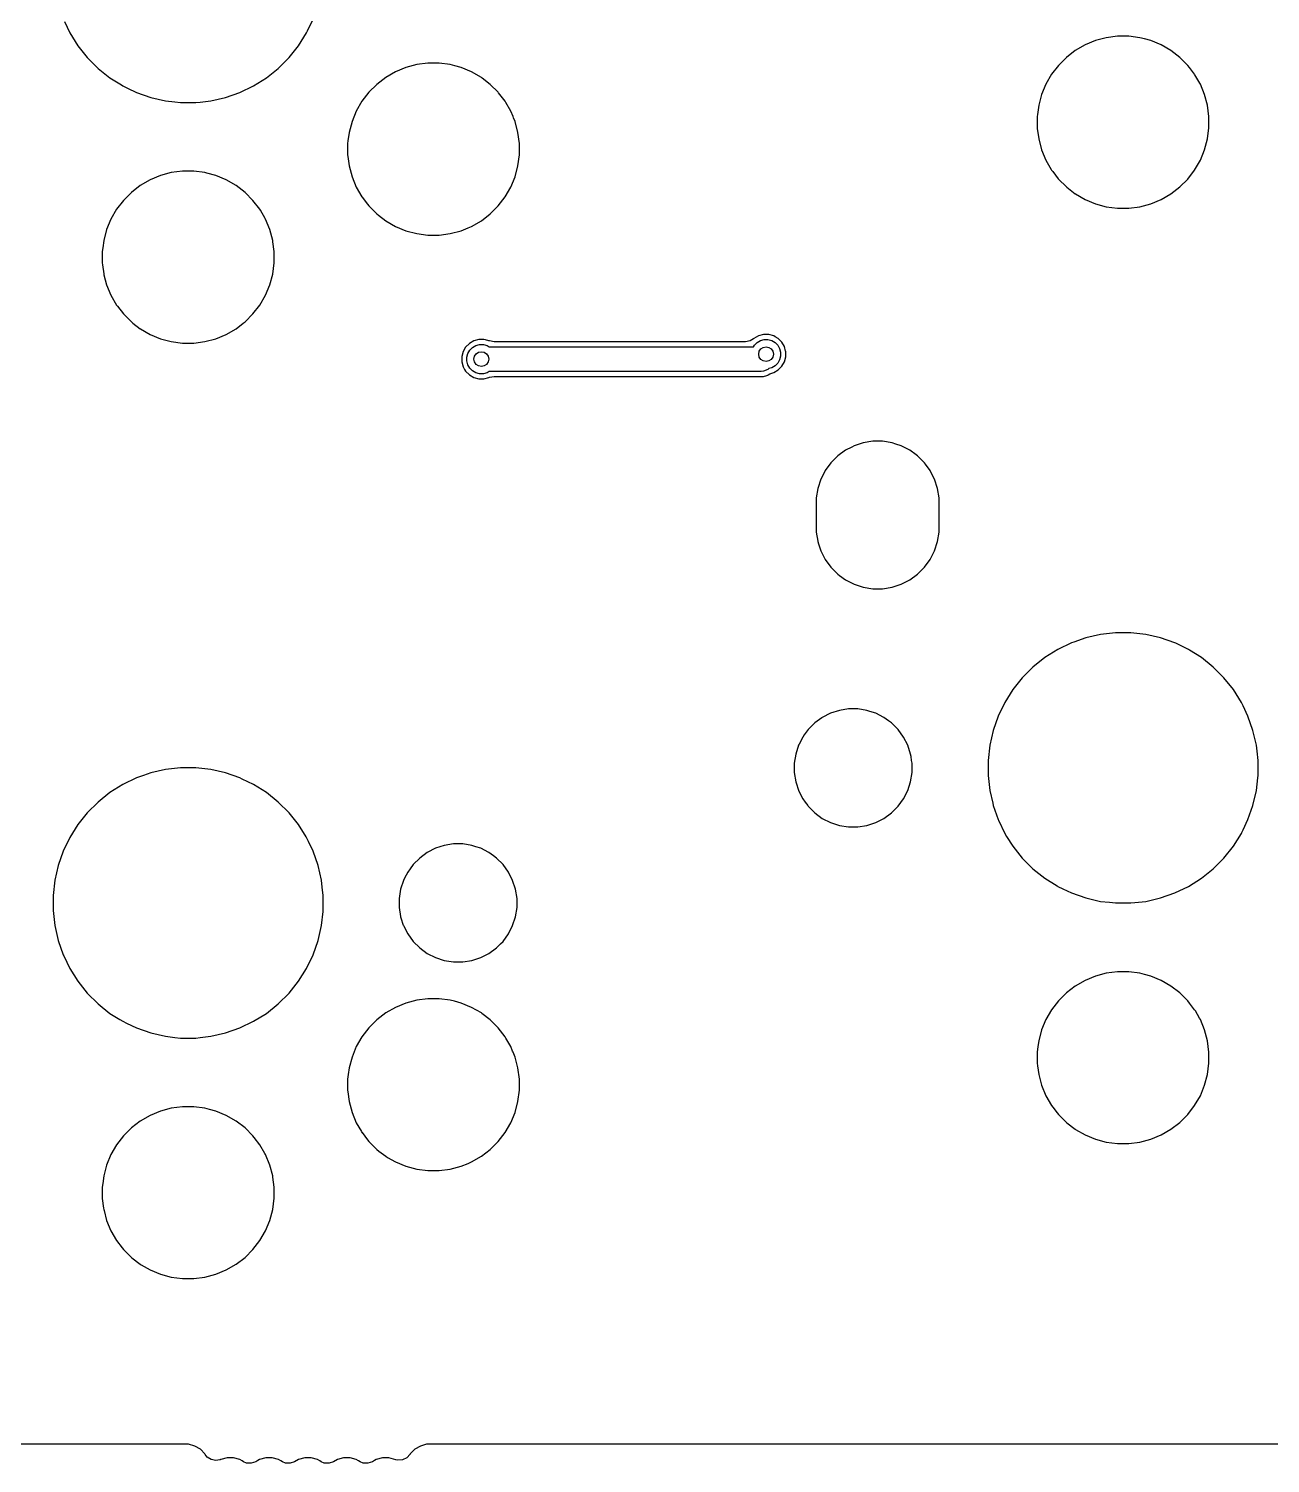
# Model space of a CAD drawing. Header units: inches. Extents: x 2.6 to 14.2, y -7.9 to -3.5.
# Drawn here: x 3.644 to 4.64, y -6.21 to -5.059 of the extents above; entities that cross this region are included whole.
import ezdxf

# ---------------------------------------------------------------- set-up
doc = ezdxf.new("R2010")
doc.units = ezdxf.units.IN
doc.header["$MEASUREMENT"] = 0
doc.layers.add('B.Cu', color=153, linetype='CONTINUOUS', true_color=0x4d7fc4)

msp = doc.modelspace()

# ---------------------------------------------------------------- linework, layer by layer
at = {"layer": 'B.Cu', "linetype": 'CONTINUOUS'}
for p, q in [((3.6729, -5.0537), (3.6773, -5.0629)), ((3.8679, -5.0613), (3.8724, -5.0519)), ((3.6773, -5.0629), (3.6773, -5.0629)), ((3.6773, -5.0629), (3.6838, -5.0732)), ((3.8607, -5.0732), (3.8671, -5.0629)), ((3.8671, -5.0629), (3.8672, -5.0627)), ((3.8672, -5.0627), (3.8679, -5.0613)), ((4.5, -5.069), (4.4917, -5.0725)), ((4.5087, -5.0667), (4.5, -5.069)), ((4.5177, -5.0655), (4.5087, -5.0667)), ((4.5267, -5.0655), (4.5177, -5.0655)), ((4.5357, -5.0667), (4.5267, -5.0655)), ((4.5394, -5.0677), (4.5357, -5.0667)), ((4.5357, -5.0667), (4.5357, -5.0667)), ((4.5357, -5.0667), (4.5357, -5.0667)), ((4.5444, -5.069), (4.5394, -5.0677)), ((4.5528, -5.0725), (4.5444, -5.069)), ((3.6838, -5.0732), (3.6913, -5.0827)), ((3.6913, -5.0827), (3.6999, -5.0913)), ((3.8445, -5.0913), (3.8531, -5.0827)), ((3.8531, -5.0827), (3.8607, -5.0732)), ((4.4767, -5.0825), (4.4703, -5.0889)), ((4.4838, -5.077), (4.4767, -5.0825)), ((4.4917, -5.0725), (4.4838, -5.077)), ((4.4838, -5.077), (4.4838, -5.077)), ((4.4917, -5.0725), (4.4917, -5.0725)), ((4.5606, -5.077), (4.5528, -5.0725)), ((4.5528, -5.0725), (4.5528, -5.0725)), ((4.5678, -5.0825), (4.5606, -5.077)), ((4.5606, -5.077), (4.5606, -5.077)), ((4.5606, -5.077), (4.5606, -5.077)), ((4.5741, -5.0889), (4.5678, -5.0825)), ((4.5678, -5.0825), (4.5678, -5.0825)), ((4.5678, -5.0825), (4.5678, -5.0825)), ((3.6999, -5.0913), (3.7095, -5.0989)), ((3.835, -5.0989), (3.8445, -5.0913)), ((3.9385, -5.0941), (3.9307, -5.0986)), ((3.9469, -5.0907), (3.9385, -5.0941)), ((3.9385, -5.0941), (3.9385, -5.0941)), ((3.9556, -5.0883), (3.9469, -5.0907)), ((3.9645, -5.0872), (3.9556, -5.0883)), ((3.9736, -5.0872), (3.9645, -5.0872)), ((3.9825, -5.0883), (3.9736, -5.0872)), ((3.986, -5.0893), (3.9825, -5.0883)), ((3.9825, -5.0883), (3.9825, -5.0883)), ((3.9825, -5.0883), (3.9825, -5.0883)), ((3.9913, -5.0907), (3.986, -5.0893)), ((3.9996, -5.0941), (3.9913, -5.0907)), ((4.0074, -5.0986), (3.9996, -5.0941)), ((3.9996, -5.0941), (3.9996, -5.0941)), ((4.4703, -5.0889), (4.4648, -5.096)), ((4.5755, -5.0906), (4.5741, -5.0889)), ((4.5741, -5.0889), (4.5741, -5.0889)), ((4.5741, -5.0889), (4.5741, -5.0889)), ((4.5796, -5.096), (4.5755, -5.0906)), ((3.7095, -5.0989), (3.7186, -5.1046)), ((3.7186, -5.1046), (3.7198, -5.1053)), ((3.7198, -5.1053), (3.7236, -5.1072)), ((3.8137, -5.1106), (3.8247, -5.1053)), ((3.8247, -5.1053), (3.835, -5.0989)), ((3.9235, -5.1041), (3.9171, -5.1105)), ((3.9307, -5.0986), (3.9235, -5.1041)), ((3.9307, -5.0986), (3.9307, -5.0986)), ((4.0081, -5.0992), (4.0074, -5.0986)), ((4.0074, -5.0986), (4.0074, -5.0986)), ((4.0146, -5.1041), (4.0081, -5.0992)), ((4.021, -5.1105), (4.0146, -5.1041)), ((4.0146, -5.1041), (4.0146, -5.1041)), ((4.0146, -5.1041), (4.0146, -5.1041)), ((4.4603, -5.1039), (4.4568, -5.1122)), ((4.4648, -5.096), (4.4603, -5.1039)), ((4.4603, -5.1039), (4.4603, -5.1039)), ((4.4648, -5.096), (4.4648, -5.096)), ((4.5798, -5.0964), (4.5796, -5.096)), ((4.5838, -5.1032), (4.5798, -5.0964)), ((4.5842, -5.1039), (4.5838, -5.1032)), ((4.5876, -5.1122), (4.5842, -5.1039)), ((3.7236, -5.1072), (3.7307, -5.1106)), ((3.7307, -5.1106), (3.7422, -5.1146)), ((3.7422, -5.1146), (3.754, -5.1173)), ((3.754, -5.1173), (3.7616, -5.1182)), ((3.7616, -5.1182), (3.7661, -5.1187)), ((3.7818, -5.1183), (3.7904, -5.1173)), ((3.7904, -5.1173), (3.8022, -5.1146)), ((3.8022, -5.1146), (3.8137, -5.1106)), ((3.9116, -5.1177), (3.9071, -5.1255)), ((3.9171, -5.1105), (3.9116, -5.1177)), ((3.9116, -5.1177), (3.9116, -5.1177)), ((4.0212, -5.1108), (4.021, -5.1105)), ((4.021, -5.1105), (4.021, -5.1105)), ((4.021, -5.1105), (4.021, -5.1105)), ((4.0265, -5.1177), (4.0212, -5.1108)), ((4.0271, -5.1187), (4.0265, -5.1177)), ((4.4568, -5.1122), (4.4545, -5.1209)), ((4.59, -5.1209), (4.5876, -5.1122)), ((3.7661, -5.1187), (3.7661, -5.1187)), ((3.7661, -5.1187), (3.7783, -5.1187)), ((3.7783, -5.1187), (3.7818, -5.1183)), ((3.7783, -5.1187), (3.7783, -5.1187)), ((3.9071, -5.1255), (3.9037, -5.1339)), ((3.9071, -5.1255), (3.9071, -5.1255)), ((4.031, -5.1255), (4.0271, -5.1187)), ((4.0328, -5.1299), (4.031, -5.1255)), ((4.031, -5.1255), (4.031, -5.1255)), ((4.4535, -5.1284), (4.4533, -5.1299)), ((4.4545, -5.1209), (4.4535, -5.1284)), ((4.5911, -5.1299), (4.59, -5.1209)), ((3.9037, -5.1339), (3.9013, -5.1426)), ((4.0333, -5.131), (4.0328, -5.1299)), ((4.0345, -5.1339), (4.0333, -5.131)), ((4.0368, -5.1426), (4.0345, -5.1339)), ((4.4533, -5.1299), (4.4533, -5.1389)), ((4.4533, -5.1389), (4.4534, -5.1395)), ((4.4534, -5.1395), (4.4545, -5.1479)), ((4.59, -5.1479), (4.5911, -5.1389)), ((4.5911, -5.1389), (4.5911, -5.1299)), ((3.9004, -5.1495), (3.9001, -5.1516)), ((3.9001, -5.1516), (3.9001, -5.1606)), ((3.9013, -5.1426), (3.9004, -5.1495)), ((4.038, -5.1516), (4.0368, -5.1426)), ((4.038, -5.1606), (4.038, -5.1516)), ((4.4545, -5.1479), (4.4568, -5.1566)), ((4.5876, -5.1566), (4.59, -5.1479)), ((3.9001, -5.1606), (3.9003, -5.162)), ((3.9003, -5.162), (3.9013, -5.1695)), ((4.0368, -5.1695), (4.038, -5.1606)), ((4.4568, -5.1566), (4.4603, -5.165)), ((4.5842, -5.165), (4.5876, -5.1566)), ((3.7587, -5.1749), (3.75, -5.1773)), ((3.7677, -5.1738), (3.7587, -5.1749)), ((3.7767, -5.1738), (3.7677, -5.1738)), ((3.7857, -5.1749), (3.7767, -5.1738)), ((3.7873, -5.1754), (3.7857, -5.1749)), ((3.7857, -5.1749), (3.7857, -5.1749)), ((3.7857, -5.1749), (3.7857, -5.1749)), ((3.7944, -5.1773), (3.7873, -5.1754)), ((3.9013, -5.1695), (3.9037, -5.1783)), ((4.0345, -5.1783), (4.0368, -5.1695)), ((4.4603, -5.165), (4.4603, -5.165)), ((4.4603, -5.165), (4.4645, -5.1723)), ((4.4645, -5.1723), (4.4648, -5.1728)), ((4.4648, -5.1728), (4.4658, -5.1741)), ((4.4658, -5.1741), (4.4702, -5.1799)), ((4.5741, -5.18), (4.5796, -5.1728)), ((4.5796, -5.1728), (4.5842, -5.165)), ((3.7338, -5.1853), (3.7267, -5.1908)), ((3.7417, -5.1807), (3.7338, -5.1853)), ((3.7338, -5.1853), (3.7338, -5.1853)), ((3.75, -5.1773), (3.7417, -5.1807)), ((3.7417, -5.1807), (3.7417, -5.1807)), ((3.8028, -5.1807), (3.7944, -5.1773)), ((3.8106, -5.1853), (3.8028, -5.1807)), ((3.8028, -5.1807), (3.8028, -5.1807)), ((3.8178, -5.1908), (3.8106, -5.1853)), ((3.8106, -5.1853), (3.8106, -5.1853)), ((3.8106, -5.1853), (3.8106, -5.1853)), ((3.9037, -5.1783), (3.9071, -5.1866)), ((3.9071, -5.1866), (3.9071, -5.1866)), ((3.9071, -5.1866), (3.9116, -5.1944)), ((4.0265, -5.1944), (4.031, -5.1866)), ((4.031, -5.1866), (4.0345, -5.1783)), ((4.4702, -5.1799), (4.4703, -5.18)), ((4.4703, -5.18), (4.4767, -5.1863)), ((4.4767, -5.1863), (4.4767, -5.1863)), ((4.4767, -5.1863), (4.4767, -5.1863)), ((4.4767, -5.1863), (4.4771, -5.1866)), ((4.4771, -5.1866), (4.4838, -5.1918)), ((4.5606, -5.1918), (4.5678, -5.1863)), ((4.5678, -5.1863), (4.5741, -5.18)), ((3.7203, -5.1971), (3.7148, -5.2043)), ((3.7267, -5.1908), (3.7203, -5.1971)), ((3.8241, -5.1971), (3.8178, -5.1908)), ((3.8178, -5.1908), (3.8178, -5.1908)), ((3.8178, -5.1908), (3.8178, -5.1908)), ((3.8296, -5.2043), (3.8241, -5.1971)), ((3.9116, -5.1944), (3.9116, -5.1944)), ((3.9116, -5.1944), (3.9117, -5.1945)), ((3.9117, -5.1945), (3.9161, -5.2002)), ((4.021, -5.2016), (4.0265, -5.1944)), ((4.4838, -5.1918), (4.4839, -5.1919)), ((4.4839, -5.1919), (4.4917, -5.1964)), ((4.4917, -5.1964), (4.4917, -5.1964)), ((4.4917, -5.1964), (4.4917, -5.1964)), ((4.4917, -5.1964), (4.5, -5.1998)), ((4.5444, -5.1998), (4.5528, -5.1964)), ((4.5528, -5.1964), (4.5606, -5.1918)), ((3.7148, -5.2043), (3.7103, -5.2121)), ((3.7148, -5.2043), (3.7148, -5.2043)), ((3.8301, -5.2051), (3.8296, -5.2043)), ((3.8339, -5.2117), (3.8301, -5.2051)), ((3.9161, -5.2002), (3.9171, -5.2016)), ((3.9171, -5.2016), (3.9235, -5.208)), ((3.9235, -5.208), (3.9235, -5.208)), ((3.9235, -5.208), (3.9235, -5.208)), ((3.9235, -5.208), (3.925, -5.2091)), ((3.925, -5.2091), (3.9307, -5.2135)), ((4.0074, -5.2135), (4.0146, -5.208)), ((4.0146, -5.208), (4.021, -5.2016)), ((4.5, -5.1998), (4.5087, -5.2022)), ((4.5087, -5.2022), (4.5177, -5.2033)), ((4.5177, -5.2033), (4.5267, -5.2033)), ((4.5267, -5.2033), (4.5357, -5.2022)), ((4.5357, -5.2022), (4.5444, -5.1998)), ((3.7068, -5.2205), (3.7045, -5.2292)), ((3.7103, -5.2121), (3.7068, -5.2205)), ((3.7103, -5.2121), (3.7103, -5.2121)), ((3.8342, -5.2121), (3.8339, -5.2117)), ((3.8376, -5.2205), (3.8342, -5.2121)), ((3.84, -5.2292), (3.8376, -5.2205)), ((3.9307, -5.2135), (3.9307, -5.2135)), ((3.9307, -5.2135), (3.9385, -5.218)), ((3.9385, -5.218), (3.9385, -5.218)), ((3.9385, -5.218), (3.9385, -5.218)), ((3.9385, -5.218), (3.9469, -5.2215)), ((3.9469, -5.2215), (3.9556, -5.2238)), ((3.9825, -5.2238), (3.9913, -5.2215)), ((3.9913, -5.2215), (3.9968, -5.2192)), ((3.9968, -5.2192), (3.9996, -5.218)), ((3.9996, -5.218), (4.0074, -5.2135)), ((3.9996, -5.218), (3.9996, -5.218)), ((3.9996, -5.218), (3.9996, -5.218)), ((3.7045, -5.2292), (3.7037, -5.2352)), ((3.8401, -5.2303), (3.84, -5.2292)), ((3.8411, -5.2382), (3.8401, -5.2303)), ((3.9556, -5.2238), (3.9645, -5.225)), ((3.9645, -5.225), (3.9736, -5.225)), ((3.9736, -5.225), (3.9825, -5.2238)), ((3.7037, -5.2352), (3.7033, -5.2382)), ((3.7033, -5.2382), (3.7033, -5.2472)), ((3.8411, -5.2472), (3.8411, -5.2382)), ((3.7033, -5.2472), (3.7035, -5.2488)), ((3.7035, -5.2488), (3.7045, -5.256)), ((3.7045, -5.256), (3.7045, -5.2562)), ((3.7045, -5.2562), (3.7046, -5.2567)), ((3.8376, -5.2649), (3.84, -5.2562)), ((3.84, -5.2562), (3.8411, -5.2472)), ((3.7046, -5.2567), (3.7068, -5.2649)), ((3.7068, -5.2649), (3.7103, -5.2732)), ((3.8342, -5.2732), (3.8376, -5.2649)), ((3.7103, -5.2732), (3.7103, -5.2732)), ((3.7103, -5.2732), (3.7148, -5.2811)), ((3.8296, -5.2811), (3.8342, -5.2732)), ((3.7148, -5.2811), (3.7148, -5.2811)), ((3.7148, -5.2811), (3.7155, -5.282)), ((3.7155, -5.282), (3.7202, -5.2882)), ((3.7202, -5.2882), (3.7203, -5.2882)), ((3.7203, -5.2882), (3.7267, -5.2946)), ((3.8178, -5.2946), (3.8241, -5.2882)), ((3.8241, -5.2882), (3.8296, -5.2811)), ((3.7267, -5.2946), (3.7267, -5.2946)), ((3.7267, -5.2946), (3.7267, -5.2946)), ((3.7267, -5.2946), (3.7279, -5.2955)), ((3.7279, -5.2955), (3.7338, -5.3001)), ((3.7338, -5.3001), (3.7339, -5.3001)), ((3.7339, -5.3001), (3.7417, -5.3046)), ((3.8028, -5.3046), (3.8106, -5.3001)), ((3.8106, -5.3001), (3.8163, -5.2957)), ((3.8163, -5.2957), (3.8178, -5.2946)), ((3.7417, -5.3046), (3.7417, -5.3046)), ((3.7417, -5.3046), (3.7417, -5.3046)), ((3.7417, -5.3046), (3.75, -5.3081)), ((3.75, -5.3081), (3.7587, -5.3104)), ((3.7587, -5.3104), (3.7677, -5.3116)), ((3.7677, -5.3116), (3.7767, -5.3116)), ((3.7767, -5.3116), (3.7857, -5.3104)), ((3.7857, -5.3104), (3.7944, -5.3081)), ((3.7944, -5.3081), (3.8028, -5.3046)), ((3.9978, -5.3118), (3.9948, -5.3147)), ((4.0014, -5.3097), (3.9978, -5.3118)), ((4.0003, -5.315), (4.0029, -5.3135)), ((4.0054, -5.3086), (4.0014, -5.3097)), ((4.0029, -5.3135), (4.0059, -5.3127)), ((4.0095, -5.3086), (4.0054, -5.3086)), ((4.0059, -5.3127), (4.009, -5.3127)), ((4.009, -5.3127), (4.012, -5.3135)), ((4.0108, -5.3089), (4.0095, -5.3086)), ((4.0135, -5.3097), (4.0108, -5.3089)), ((4.012, -5.3135), (4.0138, -5.3145)), ((4.0139, -5.3098), (4.0135, -5.3097)), ((4.0176, -5.3106), (4.0139, -5.3098)), ((4.2193, -5.3106), (4.0176, -5.3106)), ((4.223, -5.3098), (4.2193, -5.3106)), ((4.2256, -5.3082), (4.223, -5.3098)), ((4.2261, -5.3078), (4.2256, -5.3082)), ((4.2256, -5.3082), (4.2256, -5.3082)), ((4.2257, -5.3145), (4.2264, -5.3133)), ((4.2297, -5.3057), (4.2261, -5.3078)), ((4.2264, -5.3133), (4.2286, -5.3111)), ((4.2286, -5.3111), (4.2313, -5.3095)), ((4.2337, -5.3047), (4.2297, -5.3057)), ((4.2313, -5.3095), (4.2343, -5.3087)), ((4.2379, -5.3047), (4.2337, -5.3047)), ((4.2343, -5.3087), (4.2373, -5.3087)), ((4.2373, -5.3087), (4.2403, -5.3095)), ((4.2419, -5.3057), (4.2379, -5.3047)), ((4.2403, -5.3095), (4.243, -5.3111)), ((4.2432, -5.3065), (4.2419, -5.3057)), ((4.243, -5.3111), (4.2452, -5.3133)), ((4.2455, -5.3078), (4.2432, -5.3065)), ((4.2452, -5.3133), (4.2467, -5.3159)), ((4.2484, -5.3108), (4.2455, -5.3078)), ((4.2505, -5.3144), (4.2484, -5.3108)), ((3.9928, -5.3183), (3.9917, -5.3223)), ((3.9917, -5.3223), (3.9917, -5.3265)), ((3.9948, -5.3147), (3.9928, -5.3183)), ((3.9957, -5.3228), (3.9965, -5.3199)), ((3.9957, -5.3259), (3.9957, -5.3228)), ((3.9965, -5.3199), (3.9981, -5.3172)), ((3.9981, -5.3172), (4.0003, -5.315)), ((4.0138, -5.3145), (4.2257, -5.3145)), ((4.2467, -5.325), (4.2452, -5.3276)), ((4.2467, -5.3159), (4.2475, -5.3189)), ((4.2475, -5.322), (4.2467, -5.325)), ((4.2475, -5.3189), (4.2475, -5.322)), ((4.2515, -5.318), (4.2505, -5.3144)), ((4.2505, -5.3265), (4.2516, -5.3225)), ((4.2516, -5.3184), (4.2515, -5.318)), ((4.2516, -5.3225), (4.2516, -5.3184)), ((3.9917, -5.3265), (3.9928, -5.3305)), ((3.9928, -5.3305), (3.994, -5.3326)), ((3.994, -5.3326), (3.9948, -5.3341)), ((3.9948, -5.3341), (3.9978, -5.337)), ((3.9965, -5.3289), (3.9957, -5.3259)), ((3.9981, -5.3316), (3.9965, -5.3289)), ((4.0003, -5.3337), (3.9981, -5.3316)), ((4.0029, -5.3353), (4.0003, -5.3337)), ((4.0059, -5.3361), (4.0029, -5.3353)), ((4.009, -5.3361), (4.0059, -5.3361)), ((4.012, -5.3353), (4.009, -5.3361)), ((4.0138, -5.3342), (4.012, -5.3353)), ((4.2319, -5.3342), (4.0138, -5.3342)), ((4.2338, -5.334), (4.2319, -5.3342)), ((4.2373, -5.3326), (4.2338, -5.334)), ((4.2381, -5.332), (4.2373, -5.3326)), ((4.2373, -5.3326), (4.2373, -5.3326)), ((4.2376, -5.337), (4.2388, -5.3363)), ((4.2403, -5.3314), (4.2381, -5.332)), ((4.2388, -5.3363), (4.2412, -5.3353)), ((4.243, -5.3298), (4.2403, -5.3314)), ((4.2412, -5.3353), (4.2419, -5.3351)), ((4.2419, -5.3351), (4.2455, -5.3331)), ((4.2452, -5.3276), (4.243, -5.3298)), ((4.2455, -5.3331), (4.2484, -5.3301)), ((4.2484, -5.3301), (4.2505, -5.3265)), ((3.9978, -5.337), (4.0014, -5.3391)), ((4.0014, -5.3391), (4.0054, -5.3401)), ((4.0054, -5.3401), (4.0095, -5.3401)), ((4.0095, -5.3401), (4.0135, -5.3391)), ((4.0095, -5.3401), (4.0095, -5.3401)), ((4.0135, -5.3391), (4.0139, -5.3389)), ((4.0135, -5.3391), (4.0135, -5.3391)), ((4.0135, -5.3391), (4.0135, -5.3391)), ((4.0139, -5.3389), (4.0176, -5.3382)), ((4.0176, -5.3382), (4.2337, -5.3382)), ((4.2337, -5.3382), (4.2363, -5.3375)), ((4.2363, -5.3375), (4.2372, -5.3372)), ((4.2372, -5.3372), (4.2376, -5.337)), ((4.3065, -5.3939), (4.3045, -5.3949)), ((4.3138, -5.3915), (4.3065, -5.3939)), ((4.3065, -5.3939), (4.3065, -5.3939)), ((4.3215, -5.3903), (4.3138, -5.3915)), ((4.3292, -5.3903), (4.3215, -5.3903)), ((4.3215, -5.3903), (4.3215, -5.3903)), ((4.3215, -5.3903), (4.3215, -5.3903)), ((4.3369, -5.3915), (4.3292, -5.3903)), ((4.3292, -5.3903), (4.3292, -5.3903)), ((4.3292, -5.3903), (4.3292, -5.3903)), ((4.34, -5.3925), (4.3369, -5.3915)), ((4.3369, -5.3915), (4.3369, -5.3915)), ((4.3369, -5.3915), (4.3369, -5.3915)), ((4.3443, -5.3939), (4.34, -5.3925)), ((4.3512, -5.3974), (4.3443, -5.3939)), ((4.3443, -5.3939), (4.3443, -5.3939)), ((4.3443, -5.3939), (4.3443, -5.3939)), ((4.3443, -5.3939), (4.3443, -5.3939)), ((4.2933, -5.402), (4.2878, -5.4075)), ((4.2996, -5.3974), (4.2933, -5.402)), ((4.3045, -5.3949), (4.2996, -5.3974)), ((4.2996, -5.3974), (4.2996, -5.3974)), ((4.2996, -5.3974), (4.2996, -5.3974)), ((4.2996, -5.3974), (4.2996, -5.3974)), ((4.3561, -5.401), (4.3512, -5.3974)), ((4.3512, -5.3974), (4.3512, -5.3974)), ((4.3512, -5.3974), (4.3512, -5.3974)), ((4.3574, -5.402), (4.3561, -5.401)), ((4.3629, -5.4075), (4.3574, -5.402)), ((4.2821, -5.416), (4.2797, -5.4206)), ((4.2833, -5.4137), (4.2821, -5.416)), ((4.2878, -5.4075), (4.2833, -5.4137)), ((4.2833, -5.4137), (4.2833, -5.4137)), ((4.2833, -5.4137), (4.2833, -5.4137)), ((4.2833, -5.4137), (4.2833, -5.4137)), ((4.3638, -5.4087), (4.3629, -5.4075)), ((4.3675, -5.4137), (4.3638, -5.4087)), ((4.3686, -5.416), (4.3675, -5.4137)), ((4.3675, -5.4137), (4.3675, -5.4137)), ((4.3675, -5.4137), (4.3675, -5.4137)), ((4.371, -5.4206), (4.3686, -5.416)), ((4.2773, -5.428), (4.2761, -5.4357)), ((4.2797, -5.4206), (4.2773, -5.428)), ((4.2797, -5.4206), (4.2797, -5.4206)), ((4.3734, -5.428), (4.371, -5.4206)), ((4.3746, -5.4357), (4.3734, -5.428)), ((4.2761, -5.4357), (4.2761, -5.4357)), ((4.2761, -5.4357), (4.2761, -5.4631)), ((4.3746, -5.4631), (4.3746, -5.4357)), ((4.2761, -5.4631), (4.2761, -5.4631)), ((4.2761, -5.4631), (4.2773, -5.4703)), ((4.3734, -5.4707), (4.3746, -5.4631)), ((4.2773, -5.4703), (4.2773, -5.4707)), ((4.2773, -5.4707), (4.2779, -5.4725)), ((4.2779, -5.4725), (4.2797, -5.478)), ((4.371, -5.4781), (4.3734, -5.4707)), ((4.2797, -5.478), (4.2797, -5.4781)), ((4.2797, -5.4781), (4.2833, -5.485)), ((4.2833, -5.485), (4.2833, -5.485)), ((4.2833, -5.485), (4.2833, -5.485)), ((4.2833, -5.485), (4.2878, -5.4913)), ((4.3629, -5.4913), (4.3675, -5.485)), ((4.3675, -5.485), (4.371, -5.4781)), ((4.2878, -5.4913), (4.2878, -5.4913)), ((4.2878, -5.4913), (4.2933, -5.4968)), ((4.2933, -5.4968), (4.2948, -5.4979)), ((4.3512, -5.5013), (4.3574, -5.4968)), ((4.3574, -5.4968), (4.3629, -5.4913)), ((4.2948, -5.4979), (4.2995, -5.5013)), ((4.2995, -5.5013), (4.2996, -5.5013)), ((4.2996, -5.5013), (4.3065, -5.5048)), ((4.3065, -5.5048), (4.3138, -5.5072)), ((4.3138, -5.5072), (4.3215, -5.5085)), ((4.3215, -5.5085), (4.3215, -5.5085)), ((4.3215, -5.5085), (4.3292, -5.5085)), ((4.3292, -5.5085), (4.3369, -5.5072)), ((4.3292, -5.5085), (4.3292, -5.5085)), ((4.3369, -5.5072), (4.3443, -5.5048)), ((4.3443, -5.5048), (4.3512, -5.5013)), ((4.4807, -5.5519), (4.4698, -5.5572)), ((4.4826, -5.5513), (4.4807, -5.5519)), ((4.4807, -5.5519), (4.4807, -5.5519)), ((4.4807, -5.5519), (4.4807, -5.5519)), ((4.4922, -5.5479), (4.4826, -5.5513)), ((4.504, -5.5452), (4.4922, -5.5479)), ((4.5161, -5.5438), (4.504, -5.5452)), ((4.5283, -5.5438), (4.5161, -5.5438)), ((4.5161, -5.5438), (4.5161, -5.5438)), ((4.5404, -5.5452), (4.5283, -5.5438)), ((4.5283, -5.5438), (4.5283, -5.5438)), ((4.5522, -5.5479), (4.5404, -5.5452)), ((4.5637, -5.5519), (4.5522, -5.5479)), ((4.5522, -5.5479), (4.5522, -5.5479)), ((4.5522, -5.5479), (4.5522, -5.5479)), ((4.5644, -5.5522), (4.5637, -5.5519)), ((4.5747, -5.5572), (4.5644, -5.5522)), ((4.4595, -5.5637), (4.4499, -5.5713)), ((4.4698, -5.5572), (4.4595, -5.5637)), ((4.4595, -5.5637), (4.4595, -5.5637)), ((4.5756, -5.5578), (4.5747, -5.5572)), ((4.585, -5.5637), (4.5756, -5.5578)), ((4.5945, -5.5713), (4.585, -5.5637)), ((4.4499, -5.5713), (4.4413, -5.5799)), ((4.4499, -5.5713), (4.4499, -5.5713)), ((4.6031, -5.5799), (4.5945, -5.5713)), ((4.4338, -5.5894), (4.4273, -5.5997)), ((4.4413, -5.5799), (4.4338, -5.5894)), ((4.4338, -5.5894), (4.4338, -5.5894)), ((4.4413, -5.5799), (4.4413, -5.5799)), ((4.6107, -5.5894), (4.6031, -5.5799)), ((4.6171, -5.5996), (4.6107, -5.5894)), ((4.4273, -5.5997), (4.422, -5.6106)), ((4.6171, -5.5997), (4.6171, -5.5996)), ((4.6185, -5.6024), (4.6171, -5.5997)), ((4.2805, -5.612), (4.2749, -5.6161)), ((4.2809, -5.6117), (4.2805, -5.612)), ((4.2875, -5.6083), (4.2809, -5.6117)), ((4.2946, -5.606), (4.2875, -5.6083)), ((4.2875, -5.6083), (4.2875, -5.6083)), ((4.2875, -5.6083), (4.2875, -5.6083)), ((4.302, -5.6049), (4.2946, -5.606)), ((4.3094, -5.6049), (4.302, -5.6049)), ((4.302, -5.6049), (4.302, -5.6049)), ((4.302, -5.6049), (4.302, -5.6049)), ((4.3167, -5.606), (4.3094, -5.6049)), ((4.3094, -5.6049), (4.3094, -5.6049)), ((4.3094, -5.6049), (4.3094, -5.6049)), ((4.319, -5.6068), (4.3167, -5.606)), ((4.3167, -5.606), (4.3167, -5.606)), ((4.3167, -5.606), (4.3167, -5.606)), ((4.3238, -5.6083), (4.319, -5.6068)), ((4.3304, -5.6117), (4.3238, -5.6083)), ((4.3238, -5.6083), (4.3238, -5.6083)), ((4.3238, -5.6083), (4.3238, -5.6083)), ((4.334, -5.6143), (4.3304, -5.6117)), ((4.422, -5.6106), (4.418, -5.6221)), ((4.422, -5.6106), (4.422, -5.6106)), ((4.6224, -5.6106), (4.6185, -5.6024)), ((4.6264, -5.6221), (4.6224, -5.6106)), ((4.2696, -5.6213), (4.2665, -5.6256)), ((4.2749, -5.6161), (4.2696, -5.6213)), ((4.3365, -5.6161), (4.334, -5.6143)), ((4.3417, -5.6213), (4.3365, -5.6161)), ((4.3365, -5.6161), (4.3365, -5.6161)), ((4.3365, -5.6161), (4.3365, -5.6161)), ((4.3461, -5.6274), (4.3417, -5.6213)), ((4.418, -5.6221), (4.4153, -5.634)), ((4.6291, -5.634), (4.6264, -5.6221)), ((4.2619, -5.634), (4.2596, -5.6411)), ((4.2623, -5.6332), (4.2619, -5.634)), ((4.2653, -5.6274), (4.2623, -5.6332)), ((4.2665, -5.6256), (4.2653, -5.6274)), ((4.3495, -5.634), (4.3461, -5.6274)), ((4.3518, -5.6411), (4.3495, -5.634)), ((4.4153, -5.634), (4.4139, -5.6461)), ((4.6297, -5.6386), (4.6291, -5.634)), ((4.2596, -5.6411), (4.2584, -5.6484)), ((4.3521, -5.6431), (4.3518, -5.6411)), ((4.3526, -5.6461), (4.3521, -5.6431)), ((4.3528, -5.6473), (4.3526, -5.6461)), ((4.4139, -5.6461), (4.4139, -5.6582)), ((4.6305, -5.6461), (4.6297, -5.6386)), ((4.6305, -5.6484), (4.6305, -5.6461)), ((4.6305, -5.6461), (4.6305, -5.6461)), ((3.7364, -5.6582), (3.7307, -5.6602)), ((3.7422, -5.6562), (3.7364, -5.6582)), ((3.754, -5.6535), (3.7422, -5.6562)), ((3.7661, -5.6521), (3.754, -5.6535)), ((3.7783, -5.6521), (3.7661, -5.6521)), ((3.7661, -5.6521), (3.7661, -5.6521)), ((3.7904, -5.6535), (3.7783, -5.6521)), ((3.7783, -5.6521), (3.7783, -5.6521)), ((3.8022, -5.6562), (3.7904, -5.6535)), ((3.8137, -5.6602), (3.8022, -5.6562)), ((3.8022, -5.6562), (3.8022, -5.6562)), ((3.8022, -5.6562), (3.8022, -5.6562)), ((4.2584, -5.6484), (4.2584, -5.6484)), ((4.2584, -5.6484), (4.2584, -5.6559)), ((4.2584, -5.6559), (4.2584, -5.6559)), ((4.2584, -5.6559), (4.2596, -5.6632)), ((4.3518, -5.6632), (4.3529, -5.6559)), ((4.3529, -5.6484), (4.3528, -5.6473)), ((4.3528, -5.6473), (4.3528, -5.6473)), ((4.3529, -5.6559), (4.3529, -5.6484)), ((4.4139, -5.6582), (4.4153, -5.6703)), ((4.6303, -5.6602), (4.6305, -5.6582)), ((4.6305, -5.6582), (4.6305, -5.6484)), ((4.6305, -5.6582), (4.6305, -5.6582)), ((3.7198, -5.6655), (3.7095, -5.6719)), ((3.7307, -5.6602), (3.7198, -5.6655)), ((3.7307, -5.6602), (3.7307, -5.6602)), ((3.7307, -5.6602), (3.7307, -5.6602)), ((3.8155, -5.6611), (3.8137, -5.6602)), ((3.8247, -5.6655), (3.8155, -5.6611)), ((3.835, -5.6719), (3.8247, -5.6655)), ((3.8247, -5.6655), (3.8247, -5.6655)), ((3.8247, -5.6655), (3.8247, -5.6655)), ((4.2596, -5.6632), (4.2596, -5.6632)), ((4.2596, -5.6632), (4.2599, -5.6641)), ((4.2599, -5.6641), (4.2618, -5.6699)), ((4.2618, -5.6699), (4.2619, -5.6703)), ((4.3495, -5.6703), (4.3518, -5.6632)), ((4.6291, -5.6703), (4.6303, -5.6602)), ((3.6999, -5.6795), (3.6913, -5.6881)), ((3.7095, -5.6719), (3.6999, -5.6795)), ((3.6999, -5.6795), (3.6999, -5.6795)), ((3.7095, -5.6719), (3.7095, -5.6719)), ((3.8445, -5.6795), (3.835, -5.6719)), ((3.8531, -5.6881), (3.8445, -5.6795)), ((4.2619, -5.6703), (4.2653, -5.6769)), ((4.2653, -5.6769), (4.2673, -5.6797)), ((4.2673, -5.6797), (4.2692, -5.6824)), ((4.3417, -5.6829), (4.3461, -5.6769)), ((4.3461, -5.6769), (4.3495, -5.6703)), ((4.4153, -5.6703), (4.4176, -5.6803)), ((4.4176, -5.6803), (4.418, -5.6822)), ((4.6264, -5.6822), (4.6291, -5.6703)), ((3.6913, -5.6881), (3.6838, -5.6976)), ((3.6913, -5.6881), (3.6913, -5.6881)), ((3.8607, -5.6976), (3.8531, -5.6881)), ((4.2692, -5.6824), (4.2696, -5.6829)), ((4.2696, -5.6829), (4.2749, -5.6882)), ((4.2749, -5.6882), (4.2809, -5.6926)), ((4.2809, -5.6926), (4.2875, -5.6959)), ((4.3238, -5.6959), (4.3304, -5.6926)), ((4.3304, -5.6926), (4.3365, -5.6882)), ((4.3365, -5.6882), (4.3417, -5.6829)), ((4.418, -5.6822), (4.422, -5.6936)), ((4.6224, -5.6936), (4.6264, -5.6822)), ((3.6838, -5.6976), (3.6773, -5.7079)), ((3.6838, -5.6976), (3.6838, -5.6976)), ((3.8668, -5.7074), (3.8607, -5.6976)), ((4.2875, -5.6959), (4.2946, -5.6982)), ((4.2946, -5.6982), (4.302, -5.6994)), ((4.302, -5.6994), (4.302, -5.6994)), ((4.302, -5.6994), (4.3094, -5.6994)), ((4.3094, -5.6994), (4.3167, -5.6982)), ((4.3094, -5.6994), (4.3094, -5.6994)), ((4.3167, -5.6982), (4.3238, -5.6959)), ((4.422, -5.6936), (4.4222, -5.694)), ((4.4222, -5.694), (4.4273, -5.7046)), ((4.4273, -5.7046), (4.4288, -5.707)), ((4.6107, -5.7149), (4.6171, -5.7046)), ((4.6171, -5.7046), (4.6175, -5.7039)), ((4.6175, -5.7039), (4.6185, -5.7017)), ((4.6185, -5.7017), (4.6224, -5.6936)), ((3.6773, -5.7079), (3.672, -5.7189)), ((3.8671, -5.7079), (3.8668, -5.7074)), ((3.8687, -5.7112), (3.8671, -5.7079)), ((3.8724, -5.7189), (3.8687, -5.7112)), ((3.9777, -5.7143), (3.9706, -5.7166)), ((3.985, -5.7131), (3.9777, -5.7143)), ((3.9925, -5.7131), (3.985, -5.7131)), ((3.985, -5.7131), (3.985, -5.7131)), ((3.985, -5.7131), (3.985, -5.7131)), ((3.9998, -5.7143), (3.9925, -5.7131)), ((3.9925, -5.7131), (3.9925, -5.7131)), ((3.9925, -5.7131), (3.9925, -5.7131)), ((4.003, -5.7153), (3.9998, -5.7143)), ((3.9998, -5.7143), (3.9998, -5.7143)), ((3.9998, -5.7143), (3.9998, -5.7143)), ((4.0069, -5.7166), (4.003, -5.7153)), ((4.4288, -5.707), (4.4338, -5.7149)), ((4.4338, -5.7149), (4.4413, -5.7244)), ((4.6031, -5.7244), (4.6107, -5.7149)), ((3.672, -5.7189), (3.668, -5.7304)), ((3.672, -5.7189), (3.672, -5.7189)), ((3.8764, -5.7304), (3.8724, -5.7189)), ((3.958, -5.7244), (3.9527, -5.7296)), ((3.9639, -5.72), (3.958, -5.7244)), ((3.964, -5.72), (3.9639, -5.72)), ((3.9706, -5.7166), (3.964, -5.72)), ((3.9706, -5.7166), (3.9706, -5.7166)), ((3.9706, -5.7166), (3.9706, -5.7166)), ((4.0135, -5.72), (4.0069, -5.7166)), ((4.0069, -5.7166), (4.0069, -5.7166)), ((4.0069, -5.7166), (4.0069, -5.7166)), ((4.0172, -5.7227), (4.0135, -5.72)), ((4.0195, -5.7244), (4.0172, -5.7227)), ((4.0248, -5.7296), (4.0195, -5.7244)), ((4.0195, -5.7244), (4.0195, -5.7244)), ((4.0195, -5.7244), (4.0195, -5.7244)), ((4.4413, -5.7244), (4.4499, -5.733)), ((4.5945, -5.733), (4.6031, -5.7244)), ((3.668, -5.7304), (3.6653, -5.7422)), ((3.8791, -5.7422), (3.8764, -5.7304)), ((3.9483, -5.7356), (3.9458, -5.7406)), ((3.9502, -5.733), (3.9483, -5.7356)), ((3.9527, -5.7296), (3.9502, -5.733)), ((4.0292, -5.7356), (4.0248, -5.7296)), ((4.0325, -5.7423), (4.0292, -5.7356)), ((4.4499, -5.733), (4.4595, -5.7406)), ((4.585, -5.7406), (4.5945, -5.733)), ((3.6653, -5.7422), (3.6639, -5.7543)), ((3.8798, -5.7477), (3.8791, -5.7422)), ((3.8805, -5.7543), (3.8798, -5.7477)), ((3.9426, -5.7493), (3.9415, -5.7567)), ((3.9449, -5.7423), (3.9426, -5.7493)), ((3.9458, -5.7406), (3.9449, -5.7423)), ((4.0348, -5.7493), (4.0325, -5.7423)), ((4.036, -5.7567), (4.0348, -5.7493)), ((4.4595, -5.7406), (4.4693, -5.7468)), ((4.4693, -5.7468), (4.4698, -5.7471)), ((4.4698, -5.7471), (4.4739, -5.749)), ((4.4739, -5.749), (4.4807, -5.7523)), ((4.5637, -5.7523), (4.5747, -5.7471)), ((4.5747, -5.7471), (4.585, -5.7406)), ((3.6639, -5.7543), (3.6639, -5.7665)), ((3.8805, -5.7567), (3.8805, -5.7543)), ((3.8805, -5.7543), (3.8805, -5.7543)), ((3.8805, -5.7665), (3.8805, -5.7567)), ((3.9415, -5.7567), (3.9415, -5.7567)), ((3.9415, -5.7567), (3.9415, -5.7641)), ((4.036, -5.7641), (4.036, -5.7567)), ((4.4807, -5.7523), (4.4922, -5.7564)), ((4.4922, -5.7564), (4.504, -5.7591)), ((4.504, -5.7591), (4.5114, -5.7599)), ((4.5114, -5.7599), (4.5161, -5.7604)), ((4.5161, -5.7604), (4.5161, -5.7604)), ((4.5161, -5.7604), (4.5283, -5.7604)), ((4.5283, -5.7604), (4.5317, -5.76)), ((4.5283, -5.7604), (4.5283, -5.7604)), ((4.5317, -5.76), (4.5404, -5.7591)), ((4.5404, -5.7591), (4.5522, -5.7564)), ((4.5522, -5.7564), (4.5637, -5.7523)), ((3.6639, -5.7665), (3.6653, -5.7786)), ((3.8791, -5.7786), (3.8804, -5.7673)), ((3.8804, -5.7673), (3.8805, -5.7665)), ((3.8805, -5.7665), (3.8805, -5.7665)), ((3.9415, -5.7641), (3.9415, -5.7641)), ((3.9415, -5.7641), (3.9426, -5.7713)), ((3.9426, -5.7713), (3.9426, -5.7715)), ((3.9426, -5.7715), (3.9429, -5.7723)), ((3.9429, -5.7723), (3.9448, -5.7781)), ((4.0325, -5.7785), (4.0348, -5.7715)), ((4.0348, -5.7715), (4.036, -5.7641)), ((3.6653, -5.7786), (3.668, -5.7904)), ((3.8764, -5.7904), (3.8791, -5.7786)), ((3.9448, -5.7781), (3.9449, -5.7785)), ((3.9449, -5.7785), (3.9483, -5.7852)), ((3.9483, -5.7852), (3.9527, -5.7912)), ((4.0248, -5.7912), (4.0292, -5.7852)), ((4.0292, -5.7852), (4.0325, -5.7785)), ((3.668, -5.7904), (3.668, -5.7904)), ((3.668, -5.7904), (3.672, -5.8019)), ((3.8724, -5.8019), (3.8764, -5.7904)), ((3.9527, -5.7912), (3.958, -5.7965)), ((3.958, -5.7965), (3.964, -5.8008)), ((4.0135, -5.8008), (4.0195, -5.7965)), ((4.0195, -5.7965), (4.0227, -5.7933)), ((4.0227, -5.7933), (4.0248, -5.7912)), ((3.672, -5.8019), (3.6724, -5.8028)), ((3.6724, -5.8028), (3.6773, -5.8129)), ((3.8671, -5.8129), (3.8724, -5.8019)), ((3.964, -5.8008), (3.9706, -5.8042)), ((3.9706, -5.8042), (3.9777, -5.8065)), ((3.9777, -5.8065), (3.985, -5.8077)), ((3.985, -5.8077), (3.985, -5.8077)), ((3.985, -5.8077), (3.9925, -5.8077)), ((3.9925, -5.8077), (3.9998, -5.8065)), ((3.9925, -5.8077), (3.9925, -5.8077)), ((3.9998, -5.8065), (4.0069, -5.8042)), ((4.0069, -5.8042), (4.0135, -5.8008)), ((3.6773, -5.8129), (3.6773, -5.8129)), ((3.6773, -5.8129), (3.6838, -5.8232)), ((3.8607, -5.8232), (3.8671, -5.8129)), ((4.5, -5.819), (4.4917, -5.8225)), ((4.5087, -5.8167), (4.5, -5.819)), ((4.5177, -5.8155), (4.5087, -5.8167)), ((4.5267, -5.8155), (4.5177, -5.8155)), ((4.5357, -5.8167), (4.5267, -5.8155)), ((4.5394, -5.8177), (4.5357, -5.8167)), ((4.5357, -5.8167), (4.5357, -5.8167)), ((4.5357, -5.8167), (4.5357, -5.8167)), ((4.5444, -5.819), (4.5394, -5.8177)), ((4.5528, -5.8225), (4.5444, -5.819)), ((3.6838, -5.8232), (3.6913, -5.8327)), ((3.8531, -5.8327), (3.8607, -5.8232)), ((4.4838, -5.827), (4.4767, -5.8325)), ((4.4917, -5.8225), (4.4838, -5.827)), ((4.4838, -5.827), (4.4838, -5.827)), ((4.4917, -5.8225), (4.4917, -5.8225)), ((4.5606, -5.827), (4.5528, -5.8225)), ((4.5528, -5.8225), (4.5528, -5.8225)), ((4.5678, -5.8325), (4.5606, -5.827)), ((4.5606, -5.827), (4.5606, -5.827)), ((4.5606, -5.827), (4.5606, -5.827)), ((3.6913, -5.8327), (3.6999, -5.8413)), ((3.6999, -5.8413), (3.7095, -5.8489)), ((3.835, -5.8489), (3.8445, -5.8413)), ((3.8445, -5.8413), (3.8531, -5.8327)), ((3.9469, -5.8407), (3.9385, -5.8441)), ((3.9556, -5.8383), (3.9469, -5.8407)), ((3.9645, -5.8372), (3.9556, -5.8383)), ((3.9736, -5.8372), (3.9645, -5.8372)), ((3.9825, -5.8383), (3.9736, -5.8372)), ((3.9858, -5.8392), (3.9825, -5.8383)), ((3.9825, -5.8383), (3.9825, -5.8383)), ((3.9825, -5.8383), (3.9825, -5.8383)), ((3.9913, -5.8407), (3.9858, -5.8392)), ((3.9996, -5.8441), (3.9913, -5.8407)), ((4.4703, -5.8389), (4.4648, -5.846)), ((4.4767, -5.8325), (4.4703, -5.8389)), ((4.5741, -5.8389), (4.5678, -5.8325)), ((4.5678, -5.8325), (4.5678, -5.8325)), ((4.5678, -5.8325), (4.5678, -5.8325)), ((4.5755, -5.8407), (4.5741, -5.8389)), ((4.5741, -5.8389), (4.5741, -5.8389)), ((4.5741, -5.8389), (4.5741, -5.8389)), ((4.5796, -5.846), (4.5755, -5.8407)), ((3.7095, -5.8489), (3.7175, -5.8539)), ((3.7175, -5.8539), (3.7198, -5.8553)), ((3.8247, -5.8553), (3.835, -5.8489)), ((3.9235, -5.8541), (3.9171, -5.8605)), ((3.9307, -5.8486), (3.9235, -5.8541)), ((3.9385, -5.8441), (3.9307, -5.8486)), ((3.9307, -5.8486), (3.9307, -5.8486)), ((3.9385, -5.8441), (3.9385, -5.8441)), ((4.0074, -5.8486), (3.9996, -5.8441)), ((3.9996, -5.8441), (3.9996, -5.8441)), ((4.0077, -5.8489), (4.0074, -5.8486)), ((4.0074, -5.8486), (4.0074, -5.8486)), ((4.0146, -5.8541), (4.0077, -5.8489)), ((4.021, -5.8605), (4.0146, -5.8541)), ((4.0146, -5.8541), (4.0146, -5.8541)), ((4.0146, -5.8541), (4.0146, -5.8541)), ((4.4603, -5.8539), (4.4568, -5.8622)), ((4.4648, -5.846), (4.4603, -5.8539)), ((4.4603, -5.8539), (4.4603, -5.8539)), ((4.4648, -5.846), (4.4648, -5.846)), ((4.5802, -5.847), (4.5796, -5.846)), ((4.5835, -5.8527), (4.5802, -5.847)), ((4.5842, -5.8539), (4.5835, -5.8527)), ((4.5876, -5.8622), (4.5842, -5.8539)), ((3.7198, -5.8553), (3.7227, -5.8567)), ((3.7227, -5.8567), (3.7307, -5.8606)), ((3.7307, -5.8606), (3.7422, -5.8646)), ((3.7422, -5.8646), (3.754, -5.8673)), ((3.7904, -5.8673), (3.8022, -5.8646)), ((3.8022, -5.8646), (3.8137, -5.8606)), ((3.8137, -5.8606), (3.8247, -5.8553)), ((3.9171, -5.8605), (3.9116, -5.8677)), ((4.0265, -5.8677), (4.021, -5.8605)), ((4.4568, -5.8622), (4.4545, -5.8709)), ((4.59, -5.8709), (4.5876, -5.8622)), ((3.754, -5.8673), (3.7616, -5.8682)), ((3.7616, -5.8682), (3.7661, -5.8687)), ((3.7661, -5.8687), (3.7661, -5.8687)), ((3.7661, -5.8687), (3.7783, -5.8687)), ((3.7783, -5.8687), (3.7817, -5.8683)), ((3.7783, -5.8687), (3.7783, -5.8687)), ((3.7817, -5.8683), (3.7904, -5.8673)), ((3.9071, -5.8755), (3.9037, -5.8839)), ((3.9116, -5.8677), (3.9071, -5.8755)), ((3.9071, -5.8755), (3.9071, -5.8755)), ((3.9116, -5.8677), (3.9116, -5.8677)), ((4.0271, -5.8687), (4.0265, -5.8677)), ((4.031, -5.8755), (4.0271, -5.8687)), ((4.0325, -5.8791), (4.031, -5.8755)), ((4.031, -5.8755), (4.031, -5.8755)), ((4.4539, -5.8756), (4.4533, -5.8799)), ((4.4545, -5.8709), (4.4539, -5.8756)), ((4.5911, -5.8799), (4.59, -5.8709)), ((3.9037, -5.8839), (3.9013, -5.8926)), ((4.0328, -5.8799), (4.0325, -5.8791)), ((4.0345, -5.8839), (4.0328, -5.8799)), ((4.0368, -5.8926), (4.0345, -5.8839)), ((4.4533, -5.8799), (4.4533, -5.8889)), ((4.5911, -5.8889), (4.5911, -5.8799)), ((3.9006, -5.8979), (3.9001, -5.9016)), ((3.9013, -5.8926), (3.9006, -5.8979)), ((4.038, -5.9016), (4.0368, -5.8926)), ((4.4533, -5.8889), (4.4536, -5.8909)), ((4.4536, -5.8909), (4.4545, -5.8979)), ((4.4545, -5.8979), (4.4568, -5.9066)), ((4.5876, -5.9066), (4.59, -5.8979)), ((4.59, -5.8979), (4.5911, -5.8889)), ((3.9001, -5.9016), (3.9001, -5.9106)), ((3.9001, -5.9106), (3.9003, -5.9117)), ((3.9003, -5.9117), (3.9013, -5.9195)), ((4.0368, -5.9195), (4.038, -5.9106)), ((4.038, -5.9106), (4.038, -5.9016)), ((4.4568, -5.9066), (4.4603, -5.915)), ((4.5842, -5.915), (4.5876, -5.9066)), ((3.9013, -5.9195), (3.9037, -5.9283)), ((4.0345, -5.9283), (4.0368, -5.9195)), ((4.4603, -5.915), (4.4603, -5.915)), ((4.4603, -5.915), (4.4648, -5.9228)), ((4.4648, -5.9228), (4.4648, -5.9228)), ((4.4648, -5.9228), (4.4658, -5.9242)), ((4.5741, -5.93), (4.5796, -5.9228)), ((4.5796, -5.9228), (4.5842, -5.915)), ((3.7417, -5.9307), (3.7338, -5.9353)), ((3.75, -5.9273), (3.7417, -5.9307)), ((3.7417, -5.9307), (3.7417, -5.9307)), ((3.7587, -5.9249), (3.75, -5.9273)), ((3.7677, -5.9238), (3.7587, -5.9249)), ((3.7767, -5.9238), (3.7677, -5.9238)), ((3.7857, -5.9249), (3.7767, -5.9238)), ((3.7894, -5.9259), (3.7857, -5.9249)), ((3.7857, -5.9249), (3.7857, -5.9249)), ((3.7857, -5.9249), (3.7857, -5.9249)), ((3.7944, -5.9273), (3.7894, -5.9259)), ((3.8028, -5.9307), (3.7944, -5.9273)), ((3.8106, -5.9353), (3.8028, -5.9307)), ((3.8028, -5.9307), (3.8028, -5.9307)), ((3.9037, -5.9283), (3.9071, -5.9366)), ((4.031, -5.9366), (4.0345, -5.9283)), ((4.4658, -5.9242), (4.4694, -5.9287)), ((4.4694, -5.9287), (4.4703, -5.93)), ((4.4703, -5.93), (4.4767, -5.9363)), ((4.5678, -5.9363), (4.5741, -5.93)), ((3.7267, -5.9408), (3.7203, -5.9471)), ((3.7338, -5.9353), (3.7267, -5.9408)), ((3.7338, -5.9353), (3.7338, -5.9353)), ((3.8178, -5.9408), (3.8106, -5.9353)), ((3.8106, -5.9353), (3.8106, -5.9353)), ((3.8106, -5.9353), (3.8106, -5.9353)), ((3.8241, -5.9471), (3.8178, -5.9408)), ((3.8178, -5.9408), (3.8178, -5.9408)), ((3.8178, -5.9408), (3.8178, -5.9408)), ((3.9071, -5.9366), (3.9071, -5.9366)), ((3.9071, -5.9366), (3.9112, -5.9437)), ((3.9112, -5.9437), (3.9116, -5.9444)), ((3.9116, -5.9444), (3.9117, -5.9445)), ((3.9117, -5.9445), (3.916, -5.9502)), ((4.021, -5.9516), (4.0265, -5.9444)), ((4.0265, -5.9444), (4.031, -5.9366)), ((4.4767, -5.9363), (4.4767, -5.9363)), ((4.4767, -5.9363), (4.4767, -5.9363)), ((4.4767, -5.9363), (4.4771, -5.9366)), ((4.4771, -5.9366), (4.4838, -5.9418)), ((4.4838, -5.9418), (4.4839, -5.9419)), ((4.4839, -5.9419), (4.4917, -5.9464)), ((4.5528, -5.9464), (4.5606, -5.9418)), ((4.5606, -5.9418), (4.5678, -5.9363)), ((3.7148, -5.9543), (3.7103, -5.9621)), ((3.7203, -5.9471), (3.7148, -5.9543)), ((3.7148, -5.9543), (3.7148, -5.9543)), ((3.8251, -5.9484), (3.8241, -5.9471)), ((3.8241, -5.9471), (3.8241, -5.9471)), ((3.8241, -5.9471), (3.8241, -5.9471)), ((3.8296, -5.9543), (3.8251, -5.9484)), ((3.8297, -5.9543), (3.8296, -5.9543)), ((3.8336, -5.9613), (3.8297, -5.9543)), ((3.916, -5.9502), (3.9171, -5.9516)), ((3.9171, -5.9516), (3.9235, -5.958)), ((4.0146, -5.958), (4.021, -5.9516)), ((4.4917, -5.9464), (4.4917, -5.9464)), ((4.4917, -5.9464), (4.4917, -5.9464)), ((4.4917, -5.9464), (4.5, -5.9498)), ((4.5, -5.9498), (4.5087, -5.9522)), ((4.5087, -5.9522), (4.5177, -5.9533)), ((4.5177, -5.9533), (4.5267, -5.9533)), ((4.5267, -5.9533), (4.5357, -5.9522)), ((4.5357, -5.9522), (4.5444, -5.9498)), ((4.5444, -5.9498), (4.5528, -5.9464)), ((3.7103, -5.9621), (3.7068, -5.9705)), ((3.7103, -5.9621), (3.7103, -5.9621)), ((3.8342, -5.9621), (3.8336, -5.9613)), ((3.8376, -5.9705), (3.8342, -5.9621)), ((3.9235, -5.958), (3.9235, -5.958)), ((3.9235, -5.958), (3.9235, -5.958)), ((3.9235, -5.958), (3.9252, -5.9593)), ((3.9252, -5.9593), (3.9307, -5.9635)), ((3.9307, -5.9635), (3.9322, -5.9644)), ((3.9322, -5.9644), (3.9385, -5.968)), ((3.9385, -5.968), (3.9385, -5.968)), ((3.9385, -5.968), (3.9385, -5.968)), ((3.9385, -5.968), (3.9469, -5.9715)), ((3.9913, -5.9715), (3.9968, -5.9692)), ((3.9968, -5.9692), (3.9996, -5.968)), ((3.9996, -5.968), (4.0074, -5.9635)), ((3.9996, -5.968), (3.9996, -5.968)), ((3.9996, -5.968), (3.9996, -5.968)), ((4.0074, -5.9635), (4.0146, -5.958)), ((3.7045, -5.9792), (3.7037, -5.9853)), ((3.7068, -5.9705), (3.7045, -5.9792)), ((3.84, -5.9792), (3.8376, -5.9705)), ((3.8401, -5.9803), (3.84, -5.9792)), ((3.8411, -5.9882), (3.8401, -5.9803)), ((3.9469, -5.9715), (3.9556, -5.9738)), ((3.9556, -5.9738), (3.9645, -5.975)), ((3.9645, -5.975), (3.9736, -5.975)), ((3.9736, -5.975), (3.9825, -5.9738)), ((3.9825, -5.9738), (3.9913, -5.9715)), ((3.7037, -5.9853), (3.7033, -5.9882)), ((3.7033, -5.9882), (3.7033, -5.9972)), ((3.8411, -5.9972), (3.8411, -5.9882)), ((3.7033, -5.9972), (3.7033, -5.9973)), ((3.7033, -5.9973), (3.7043, -6.0051)), ((3.84, -6.0062), (3.8411, -5.9972)), ((3.7043, -6.0051), (3.7045, -6.0062)), ((3.7045, -6.0062), (3.7047, -6.007)), ((3.7047, -6.007), (3.7068, -6.0149)), ((3.7068, -6.0149), (3.7103, -6.0232)), ((3.8342, -6.0232), (3.8376, -6.0149)), ((3.8376, -6.0149), (3.84, -6.0062)), ((3.7103, -6.0232), (3.7103, -6.0232)), ((3.7103, -6.0232), (3.7148, -6.0311)), ((3.8296, -6.0311), (3.8342, -6.0232)), ((3.7148, -6.0311), (3.7148, -6.0311)), ((3.7148, -6.0311), (3.7148, -6.0311)), ((3.7148, -6.0311), (3.7192, -6.0368)), ((3.7192, -6.0368), (3.7203, -6.0382)), ((3.7203, -6.0382), (3.7267, -6.0446)), ((3.8178, -6.0446), (3.8241, -6.0382)), ((3.8241, -6.0382), (3.8296, -6.0311)), ((3.7267, -6.0446), (3.7267, -6.0446)), ((3.7267, -6.0446), (3.7267, -6.0446)), ((3.7267, -6.0446), (3.727, -6.0449)), ((3.727, -6.0449), (3.7338, -6.0501)), ((3.8106, -6.0501), (3.8178, -6.0446)), ((3.7338, -6.0501), (3.7346, -6.0505)), ((3.7346, -6.0505), (3.7417, -6.0546)), ((3.7417, -6.0546), (3.7417, -6.0546)), ((3.7417, -6.0546), (3.7417, -6.0546)), ((3.7417, -6.0546), (3.75, -6.0581)), ((3.75, -6.0581), (3.7587, -6.0604)), ((3.7587, -6.0604), (3.7677, -6.0616)), ((3.7767, -6.0616), (3.7857, -6.0604)), ((3.7857, -6.0604), (3.7944, -6.0581)), ((3.7944, -6.0581), (3.8028, -6.0546)), ((3.8028, -6.0546), (3.8106, -6.0501)), ((3.7677, -6.0616), (3.7767, -6.0616)), ((3.7725, -6.1944), (2.6476, -6.1944)), ((3.7775, -6.1958), (3.7725, -6.1944)), ((3.782, -6.1984), (3.7775, -6.1958)), ((3.7775, -6.1958), (3.7775, -6.1958)), ((3.7775, -6.1958), (3.7775, -6.1958)), ((3.7856, -6.202), (3.782, -6.1984)), ((3.954, -6.1984), (3.9503, -6.202)), ((3.9585, -6.1958), (3.954, -6.1984)), ((3.9635, -6.1944), (3.9585, -6.1958)), ((3.9585, -6.1958), (3.9585, -6.1958)), ((3.9585, -6.1958), (3.9585, -6.1958)), ((3.9687, -6.1944), (3.9635, -6.1944)), ((5.0833, -6.1944), (3.9687, -6.1944)), ((3.7859, -6.2026), (3.7856, -6.202)), ((3.7856, -6.202), (3.7856, -6.202)), ((3.7856, -6.202), (3.7856, -6.202)), ((3.7875, -6.2046), (3.7859, -6.2026)), ((3.7907, -6.2067), (3.7875, -6.2046)), ((3.7944, -6.2075), (3.7907, -6.2067)), ((3.7977, -6.2068), (3.7944, -6.2075)), ((3.7978, -6.2068), (3.7977, -6.2068)), ((3.7977, -6.2068), (3.7977, -6.2068)), ((3.7982, -6.2067), (3.7978, -6.2068)), ((3.7984, -6.2066), (3.7982, -6.2067)), ((3.8034, -6.2053), (3.7984, -6.2066)), ((3.8086, -6.2053), (3.8034, -6.2053)), ((3.8136, -6.2066), (3.8086, -6.2053)), ((3.8154, -6.2077), (3.8136, -6.2066)), ((3.8136, -6.2066), (3.8136, -6.2066)), ((3.8167, -6.2084), (3.8154, -6.2077)), ((3.819, -6.2094), (3.8167, -6.2084)), ((3.8228, -6.2096), (3.819, -6.2094)), ((3.8265, -6.2084), (3.8228, -6.2096)), ((3.8282, -6.2074), (3.8265, -6.2084)), ((3.8295, -6.2066), (3.8282, -6.2074)), ((3.8345, -6.2053), (3.8295, -6.2066)), ((3.8295, -6.2066), (3.8295, -6.2066)), ((3.8295, -6.2066), (3.8295, -6.2066)), ((3.8397, -6.2053), (3.8345, -6.2053)), ((3.8447, -6.2066), (3.8397, -6.2053)), ((3.8466, -6.2077), (3.8447, -6.2066)), ((3.8447, -6.2066), (3.8447, -6.2066)), ((3.8478, -6.2084), (3.8466, -6.2077)), ((3.8502, -6.2094), (3.8478, -6.2084)), ((3.854, -6.2096), (3.8502, -6.2094)), ((3.8576, -6.2084), (3.854, -6.2096)), ((3.8607, -6.2066), (3.8576, -6.2084)), ((3.8657, -6.2053), (3.8607, -6.2066)), ((3.8709, -6.2053), (3.8657, -6.2053)), ((3.8759, -6.2066), (3.8709, -6.2053)), ((3.8778, -6.2077), (3.8759, -6.2066)), ((3.8759, -6.2066), (3.8759, -6.2066)), ((3.879, -6.2084), (3.8778, -6.2077)), ((3.8814, -6.2094), (3.879, -6.2084)), ((3.8852, -6.2096), (3.8814, -6.2094)), ((3.8888, -6.2084), (3.8852, -6.2096)), ((3.8919, -6.2066), (3.8888, -6.2084)), ((3.8969, -6.2053), (3.8919, -6.2066)), ((3.9021, -6.2053), (3.8969, -6.2053)), ((3.9071, -6.2066), (3.9021, -6.2053)), ((3.9089, -6.2077), (3.9071, -6.2066)), ((3.9071, -6.2066), (3.9071, -6.2066)), ((3.9102, -6.2084), (3.9089, -6.2077)), ((3.9125, -6.2094), (3.9102, -6.2084)), ((3.9163, -6.2096), (3.9125, -6.2094)), ((3.92, -6.2084), (3.9163, -6.2096)), ((3.9217, -6.2074), (3.92, -6.2084)), ((3.923, -6.2066), (3.9217, -6.2074)), ((3.928, -6.2053), (3.923, -6.2066)), ((3.923, -6.2066), (3.923, -6.2066)), ((3.923, -6.2066), (3.923, -6.2066)), ((3.9332, -6.2053), (3.928, -6.2053)), ((3.9389, -6.2068), (3.9332, -6.2053)), ((3.9404, -6.2072), (3.9389, -6.2068)), ((3.9389, -6.2068), (3.9389, -6.2068)), ((3.9442, -6.2069), (3.9404, -6.2072)), ((3.9476, -6.2052), (3.9442, -6.2069)), ((3.9502, -6.2023), (3.9476, -6.2052)), ((3.9503, -6.202), (3.9502, -6.2023))]:
    msp.add_line(p, q, dxfattribs=at)
at = {"layer": 'B.Cu'}
for centre in [(4.0074, -5.3244), (4.2358, -5.3204)]:
    msp.add_circle(centre, 0.00591, dxfattribs=at)

doc.saveas('drawing.dxf')
